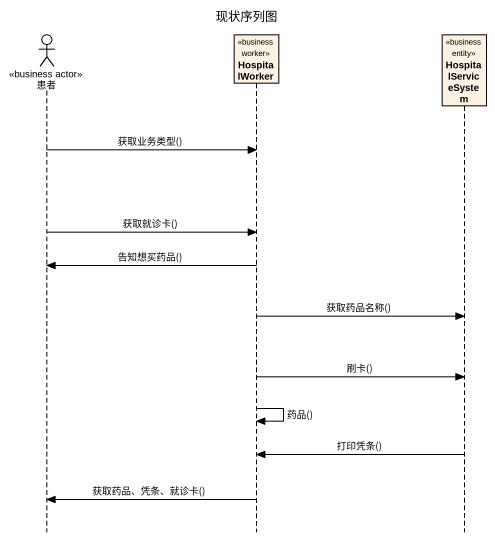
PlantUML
@startuml
title 现状序列图
hide footbox
actor 患者 <<business actor>>
participant HospitalWorker <<business worker>>
participant HospitalServiceSystem <<business entity>>

患者 -> HospitalWorker : 获取业务类型()
患者 -> HospitalWorker : 获取就诊卡()
HospitalWorker -> 患者 : 告知想买药品()
HospitalWorker -> HospitalServiceSystem : 获取药品名称()
HospitalWorker -> HospitalServiceSystem : 刷卡()
HospitalWorker -> HospitalWorker : 药品()
HospitalServiceSystem -> HospitalWorker : 打印凭条()
HospitalWorker -> 患者 : 获取药品、凭条、就诊卡()
@enduml
